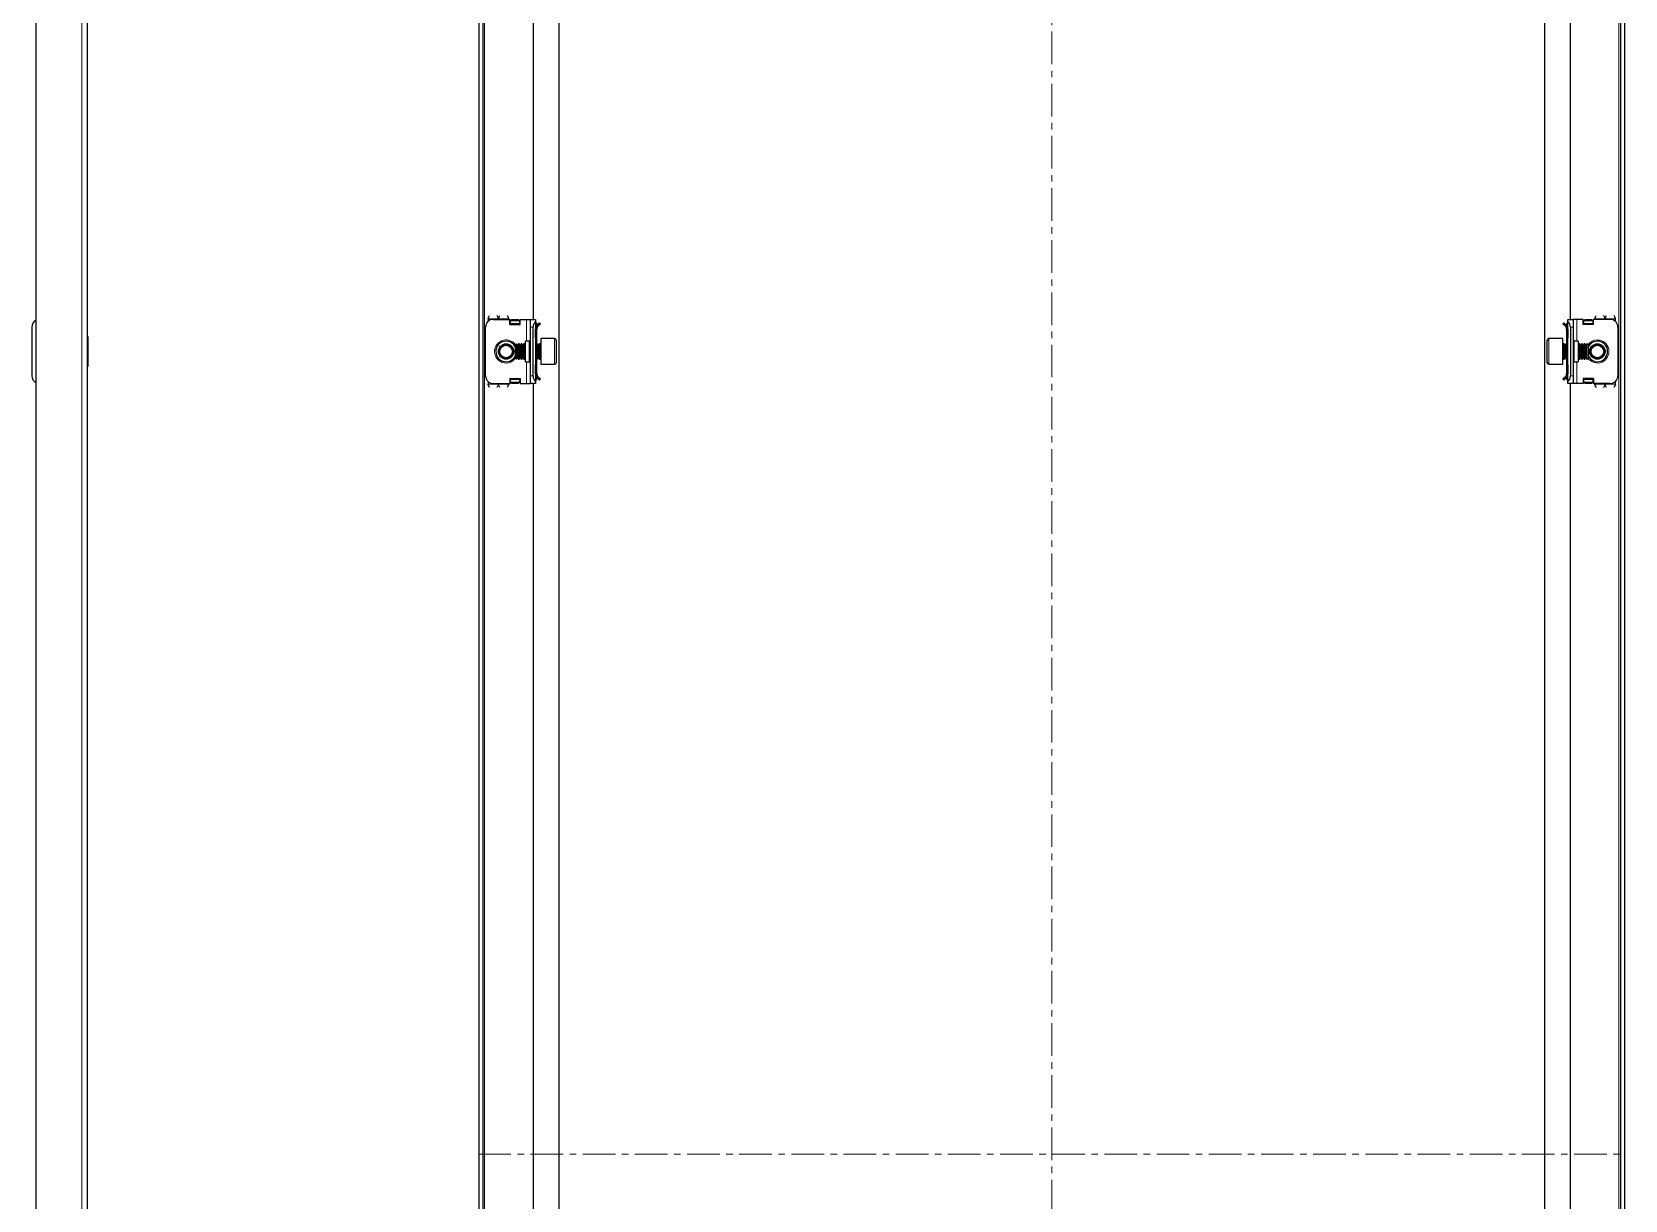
# Model space of a CAD drawing. Header units: millimetres. Extents: x 73 to 1389, y -624 to 1170.
# Drawn here: x 768 to 1389, y 260 to 715 of the extents above; entities that cross this region are included whole.
import ezdxf

# ---------------------------------------------------------------- set-up
doc = ezdxf.new("R2010")
doc.units = ezdxf.units.MM
doc.linetypes.add('CENTERX2', pattern=[20.32, 12.7, -2.54, 2.54, -2.54])
doc.layers.add('FORMAT', color=7, linetype='Continuous')

msp = doc.modelspace()

# ---------------------------------------------------------------- linework, layer by layer
at = {"color": 7, "linetype": 'Continuous', "lineweight": 25}
for p, q in [((769.88, 1058.52), (769.88, -502.48)), ((789.88, 1056.42), (789.88, -500.38)), ((942.57, -502.48), (942.57, 1058.52)), ((944.07, -502.48), (944.07, 1058.52)), ((1387.07, 1058.52), (1387.07, -502.48)), ((1388.57, 1058.52), (1388.57, -502.48)), ((973.57, 1027.52), (973.57, -471.48)), ((1357.57, -471.48), (1357.57, 1027.52)), ((963.57, 978.02), (963.57, 603.02)), ((1367.57, 603.02), (1367.57, 978.02)), ((946.07, 603.27), (946.07, 602.26)), ((948.07, 603.02), (954.57, 603.02)), ((954.07, 603.27), (954.07, 603.02)), ((954.57, 601.02), (954.57, 603.02)), ((954.77, 602.9), (954.57, 602.9)), ((954.77, 601.02), (954.77, 602.9)), ((954.82, 602.64), (955.32, 602.99)), ((955.32, 602.64), (954.82, 602.29)), ((954.82, 602.29), (954.82, 602.64)), ((954.82, 601.37), (954.82, 602.29)), ((955.32, 602.99), (955.32, 602.64)), ((955.32, 602.99), (957.82, 602.99)), ((955.32, 602.64), (957.82, 602.64)), ((957.82, 602.64), (957.82, 602.99)), ((957.82, 602.99), (958.32, 602.64)), ((958.32, 602.29), (957.82, 602.64)), ((958.32, 602.64), (958.32, 602.29)), ((958.32, 602.29), (958.32, 601.37)), ((958.57, 601.02), (958.57, 603.02)), ((958.57, 603.02), (961.07, 603.02)), ((961.07, 603.02), (962.57, 603.02)), ((962.57, 603.02), (964.57, 603.02)), ((962.57, 600.02), (962.57, 603.02)), ((964.57, 603.02), (964.57, 602.26)), ((964.57, 602.26), (964.57, 578.78)), ((964.57, 601.93), (964.78, 601.73)), ((1366.37, 601.73), (1366.57, 601.93)), ((1366.57, 603.02), (1368.57, 603.02)), ((1366.57, 602.26), (1366.57, 603.02)), ((1366.57, 578.78), (1366.57, 602.26)), ((1368.57, 603.02), (1368.57, 600.02)), ((1370.07, 603.02), (1368.57, 603.02)), ((1372.57, 603.02), (1370.07, 603.02)), ((1372.57, 601.02), (1372.57, 603.02)), ((1372.82, 602.64), (1373.32, 602.99)), ((1373.32, 602.64), (1372.82, 602.29)), ((1372.82, 602.29), (1372.82, 602.64)), ((1372.82, 601.37), (1372.82, 602.29)), ((1373.32, 602.99), (1373.32, 602.64)), ((1373.32, 602.99), (1375.82, 602.99)), ((1373.32, 602.64), (1375.82, 602.64)), ((1375.82, 602.64), (1375.82, 602.99)), ((1375.82, 602.99), (1376.32, 602.64)), ((1376.32, 602.29), (1375.82, 602.64)), ((1376.32, 602.64), (1376.32, 602.29)), ((1376.32, 602.29), (1376.32, 601.37)), ((1376.37, 602.9), (1376.37, 601.02)), ((1376.57, 602.9), (1376.37, 602.9)), ((1376.57, 601.02), (1376.57, 603.02)), ((1383.07, 603.02), (1376.57, 603.02)), ((1377.07, 603.02), (1377.07, 603.27)), ((1385.07, 602.26), (1385.07, 603.27)), ((768.38, 600.02), (768.38, 581.02)), ((790.13, 596.3), (789.88, 596.3)), ((790.13, 596.3), (790.13, 595.59)), ((945.07, 581.02), (945.07, 600.02)), ((954.57, 601.02), (958.57, 601.02)), ((954.82, 601.02), (954.82, 601.37)), ((958.32, 601.37), (958.32, 601.02)), ((962.57, 581.02), (962.57, 600.02)), ((963.57, 581.02), (963.57, 600.02)), ((965.07, 599.27), (964.57, 599.27)), ((964.57, 595.77), (964.57, 599.27)), ((965.07, 595.77), (964.57, 595.77)), ((965.07, 601.02), (965.07, 600.56)), ((965.07, 595.77), (965.07, 599.27)), ((965.07, 593.52), (965.07, 595.77)), ((965.16, 600.68), (966.13, 601.66)), ((965.51, 600.33), (965.16, 600.68)), ((965.51, 600.33), (966.49, 601.31)), ((966.13, 601.66), (966.49, 601.31)), ((1365.01, 601.66), (1364.66, 601.31)), ((1365.63, 600.33), (1364.66, 601.31)), ((1365.99, 600.68), (1365.01, 601.66)), ((1365.63, 600.33), (1365.99, 600.68)), ((1366.07, 601.02), (1366.07, 600.63)), ((1366.07, 599.27), (1366.57, 599.27)), ((1366.07, 599.27), (1366.07, 595.77)), ((1366.57, 595.77), (1366.07, 595.77)), ((1366.07, 595.77), (1366.07, 593.52)), ((1366.57, 599.27), (1366.57, 595.77)), ((1367.57, 600.02), (1367.57, 581.02)), ((1368.57, 600.02), (1368.57, 581.02)), ((1376.57, 601.02), (1372.57, 601.02)), ((1372.82, 601.02), (1372.82, 601.37)), ((1376.32, 601.37), (1376.32, 601.02)), ((1386.07, 600.02), (1386.07, 581.02)), ((790.13, 595.59), (790.13, 584.73)), ((957.13, 593.52), (956.57, 592.97)), ((956.57, 592.97), (956.57, 589.2)), ((957.18, 593.52), (957.13, 593.52)), ((957.13, 593.52), (957.13, 588.9)), ((957.57, 592.97), (957.18, 593.52)), ((957.18, 593.52), (957.18, 593.05)), ((957.18, 593.05), (957.18, 587.52)), ((957.96, 593.52), (957.57, 592.97)), ((957.57, 592.97), (957.57, 592.58)), ((957.57, 592.58), (957.57, 588.07)), ((958.18, 593.52), (957.96, 593.52)), ((957.96, 593.52), (957.96, 593.05)), ((957.96, 593.05), (957.96, 587.52)), ((958.57, 592.97), (958.18, 593.52)), ((958.18, 593.52), (958.18, 593.05)), ((958.18, 593.05), (958.18, 587.52)), ((958.96, 593.52), (958.57, 592.97)), ((958.57, 592.97), (958.57, 592.58)), ((958.57, 592.58), (958.57, 588.07)), ((959.18, 593.52), (958.96, 593.52)), ((958.96, 593.52), (958.96, 593.05)), ((958.96, 593.05), (958.96, 587.52)), ((959.57, 592.97), (959.18, 593.52)), ((959.18, 593.52), (959.18, 593.05)), ((959.18, 593.05), (959.18, 587.52)), ((959.96, 593.52), (959.57, 592.97)), ((959.57, 592.97), (959.57, 592.58)), ((959.57, 592.58), (959.57, 588.07)), ((960.18, 593.52), (959.96, 593.52)), ((959.96, 593.52), (959.96, 593.05)), ((959.96, 593.05), (959.96, 587.52)), ((960.57, 592.97), (960.18, 593.52)), ((960.18, 593.52), (960.18, 593.05)), ((960.18, 593.05), (960.18, 587.52)), ((962.07, 594.52), (960.57, 594.52)), ((960.57, 586.52), (960.57, 594.52)), ((964.96, 593.52), (964.57, 592.97)), ((965.18, 593.52), (964.96, 593.52)), ((964.96, 593.52), (964.96, 593.05)), ((964.96, 593.05), (964.96, 587.52)), ((965.57, 592.97), (965.18, 593.52)), ((965.18, 593.52), (965.18, 593.05)), ((965.18, 593.05), (965.18, 587.52)), ((965.96, 593.52), (965.57, 592.97)), ((965.57, 592.97), (965.57, 592.58)), ((965.57, 592.58), (965.57, 588.07)), ((966.32, 593.52), (965.96, 593.52)), ((965.96, 593.52), (965.96, 593.05)), ((965.96, 593.05), (965.96, 587.52)), ((971.97, 595.52), (966.57, 595.52)), ((966.57, 595.52), (966.57, 587.83)), ((972.57, 594.92), (972.57, 588.15)), ((1358.57, 586.12), (1358.57, 594.92)), ((1364.57, 595.52), (1359.17, 595.52)), ((1364.57, 585.52), (1364.57, 595.52)), ((1365.18, 593.52), (1364.82, 593.52)), ((1365.57, 592.97), (1365.18, 593.52)), ((1365.18, 593.05), (1365.18, 593.52)), ((1365.18, 587.52), (1365.18, 593.05)), ((1365.96, 593.52), (1365.57, 592.97)), ((1365.57, 592.58), (1365.57, 592.97)), ((1365.57, 588.07), (1365.57, 592.58)), ((1366.18, 593.52), (1365.96, 593.52)), ((1365.96, 593.05), (1365.96, 593.52)), ((1365.96, 587.52), (1365.96, 593.05)), ((1366.57, 592.97), (1366.18, 593.52)), ((1366.18, 593.05), (1366.18, 593.52)), ((1366.18, 587.52), (1366.18, 593.05)), ((1370.57, 594.52), (1369.07, 594.52)), ((1370.57, 594.52), (1370.57, 586.52)), ((1370.96, 593.52), (1370.57, 592.97)), ((1371.18, 593.52), (1370.96, 593.52)), ((1370.96, 593.05), (1370.96, 593.52)), ((1370.96, 587.52), (1370.96, 593.05)), ((1371.57, 592.97), (1371.18, 593.52)), ((1371.18, 593.05), (1371.18, 593.52)), ((1371.18, 587.52), (1371.18, 593.05)), ((1371.96, 593.52), (1371.57, 592.97)), ((1371.57, 592.58), (1371.57, 592.97)), ((1371.57, 588.07), (1371.57, 592.58)), ((1372.18, 593.52), (1371.96, 593.52)), ((1371.96, 593.05), (1371.96, 593.52)), ((1371.96, 587.52), (1371.96, 593.05)), ((1372.57, 592.97), (1372.18, 593.52)), ((1372.18, 593.05), (1372.18, 593.52)), ((1372.18, 587.52), (1372.18, 593.05)), ((1372.96, 593.52), (1372.57, 592.97)), ((1372.57, 592.58), (1372.57, 592.97)), ((1372.57, 588.07), (1372.57, 592.58)), ((1373.18, 593.52), (1372.96, 593.52)), ((1372.96, 593.05), (1372.96, 593.52)), ((1372.96, 587.52), (1372.96, 593.05)), ((1373.57, 592.97), (1373.18, 593.52)), ((1373.18, 593.05), (1373.18, 593.52)), ((1373.18, 587.52), (1373.18, 593.05)), ((1373.96, 593.52), (1373.57, 592.97)), ((1373.57, 592.58), (1373.57, 592.97)), ((1373.57, 588.07), (1373.57, 592.58)), ((1374.02, 593.52), (1373.96, 593.52)), ((1373.96, 593.05), (1373.96, 593.52)), ((1373.96, 587.52), (1373.96, 593.05)), ((1374.57, 592.97), (1374.02, 593.52)), ((1374.02, 587.52), (1374.02, 593.52)), ((1374.57, 588.07), (1374.57, 592.97)), ((789.88, 584.73), (790.13, 584.73)), ((956.57, 589.2), (956.57, 588.07)), ((956.57, 588.07), (957.13, 587.52)), ((957.13, 588.9), (957.13, 587.52)), ((957.13, 587.52), (957.18, 587.52)), ((957.18, 587.52), (957.57, 588.07)), ((957.57, 588.07), (957.96, 587.52)), ((957.96, 587.52), (958.18, 587.52)), ((958.18, 587.52), (958.57, 588.07)), ((958.57, 588.07), (958.96, 587.52)), ((958.96, 587.52), (959.18, 587.52)), ((959.18, 587.52), (959.57, 588.07)), ((959.57, 588.07), (959.96, 587.52)), ((959.96, 587.52), (960.18, 587.52)), ((960.18, 587.52), (960.57, 588.07)), ((960.57, 586.52), (962.07, 586.52)), ((964.57, 588.07), (964.96, 587.52)), ((964.57, 585.27), (965.07, 585.27)), ((964.57, 581.77), (964.57, 585.27)), ((964.96, 587.52), (965.18, 587.52)), ((965.07, 585.27), (965.07, 587.52)), ((965.07, 581.77), (965.07, 585.27)), ((965.18, 587.52), (965.57, 588.07)), ((965.57, 588.07), (965.96, 587.52)), ((965.96, 587.52), (966.32, 587.52)), ((966.57, 587.83), (966.57, 585.52)), ((966.57, 585.52), (971.97, 585.52)), ((972.57, 588.15), (972.57, 586.12)), ((1359.17, 585.52), (1364.57, 585.52)), ((1364.82, 587.52), (1365.18, 587.52)), ((1365.18, 587.52), (1365.57, 588.07)), ((1365.57, 588.07), (1365.96, 587.52)), ((1365.96, 587.52), (1366.18, 587.52)), ((1366.07, 587.52), (1366.07, 585.27)), ((1366.07, 585.27), (1366.57, 585.27)), ((1366.07, 585.27), (1366.07, 581.77)), ((1366.18, 587.52), (1366.57, 588.07)), ((1366.57, 585.27), (1366.57, 581.77)), ((1369.07, 586.52), (1370.57, 586.52)), ((1370.57, 588.07), (1370.96, 587.52)), ((1370.96, 587.52), (1371.18, 587.52)), ((1371.18, 587.52), (1371.57, 588.07)), ((1371.57, 588.07), (1371.96, 587.52)), ((1371.96, 587.52), (1372.18, 587.52)), ((1372.18, 587.52), (1372.57, 588.07)), ((1372.57, 588.07), (1372.96, 587.52)), ((1372.96, 587.52), (1373.18, 587.52)), ((1373.18, 587.52), (1373.57, 588.07)), ((1373.57, 588.07), (1373.96, 587.52)), ((1373.96, 587.52), (1374.02, 587.52)), ((1374.02, 587.52), (1374.57, 588.07)), ((946.07, 578.78), (946.07, 577.77)), ((948.07, 578.02), (954.57, 578.02)), ((954.07, 578.02), (954.07, 577.77)), ((954.57, 580.02), (954.57, 578.02)), ((954.57, 580.02), (958.57, 580.02)), ((954.57, 578.14), (954.77, 578.14)), ((954.77, 578.14), (954.77, 580.02)), ((954.82, 579.67), (954.82, 580.02)), ((954.82, 578.75), (954.82, 579.67)), ((954.82, 578.75), (955.32, 578.4)), ((954.82, 578.4), (954.82, 578.75)), ((955.32, 578.05), (954.82, 578.4)), ((957.82, 578.4), (955.32, 578.4)), ((955.32, 578.4), (955.32, 578.05)), ((957.82, 578.05), (955.32, 578.05)), ((957.82, 578.4), (958.32, 578.75)), ((957.82, 578.05), (957.82, 578.4)), ((958.32, 578.4), (957.82, 578.05)), ((958.32, 580.02), (958.32, 579.67)), ((958.32, 579.67), (958.32, 578.75)), ((958.32, 578.75), (958.32, 578.4)), ((958.57, 580.02), (958.57, 578.02)), ((958.57, 578.02), (961.07, 578.02)), ((961.07, 578.02), (962.57, 578.02)), ((962.57, 578.02), (962.57, 581.02)), ((964.57, 578.02), (962.57, 578.02)), ((963.57, 578.02), (963.57, -21.98)), ((965.07, 581.77), (964.57, 581.77)), ((964.78, 579.31), (964.57, 579.11)), ((964.57, 578.78), (964.57, 578.02)), ((965.07, 580.02), (965.07, 580.41)), ((965.51, 580.71), (965.16, 580.36)), ((965.16, 580.36), (966.13, 579.38)), ((965.51, 580.71), (966.49, 579.73)), ((966.13, 579.38), (966.49, 579.73)), ((1365.63, 580.71), (1364.66, 579.73)), ((1365.01, 579.38), (1364.66, 579.73)), ((1365.99, 580.36), (1365.01, 579.38)), ((1365.63, 580.71), (1365.99, 580.36)), ((1366.07, 581.77), (1366.57, 581.77)), ((1366.07, 580.02), (1366.07, 580.48)), ((1366.57, 579.11), (1366.37, 579.31)), ((1366.57, 578.02), (1366.57, 578.78)), ((1368.57, 578.02), (1366.57, 578.02)), ((1367.57, -21.98), (1367.57, 578.02)), ((1368.57, 581.02), (1368.57, 578.02)), ((1370.07, 578.02), (1368.57, 578.02)), ((1372.57, 578.02), (1370.07, 578.02)), ((1376.57, 580.02), (1372.57, 580.02)), ((1372.57, 580.02), (1372.57, 578.02)), ((1372.82, 579.67), (1372.82, 580.02)), ((1372.82, 578.75), (1372.82, 579.67)), ((1372.82, 578.75), (1373.32, 578.4)), ((1372.82, 578.4), (1372.82, 578.75)), ((1373.32, 578.05), (1372.82, 578.4)), ((1375.82, 578.4), (1373.32, 578.4)), ((1373.32, 578.4), (1373.32, 578.05)), ((1375.82, 578.05), (1373.32, 578.05)), ((1375.82, 578.4), (1376.32, 578.75)), ((1375.82, 578.05), (1375.82, 578.4)), ((1376.32, 578.4), (1375.82, 578.05)), ((1376.32, 580.02), (1376.32, 579.67)), ((1376.32, 579.67), (1376.32, 578.75)), ((1376.32, 578.75), (1376.32, 578.4)), ((1376.37, 580.02), (1376.37, 578.14)), ((1376.37, 578.14), (1376.57, 578.14)), ((1376.57, 580.02), (1376.57, 578.02)), ((1383.07, 578.02), (1376.57, 578.02)), ((1377.07, 577.77), (1377.07, 578.02)), ((1385.07, 577.77), (1385.07, 578.78))]:
    msp.add_line(p, q, dxfattribs=at)
at = {"color": 8, "linetype": 'Continuous', "lineweight": 18}
for p, q in [((787.78, 1058.52), (787.78, -502.48)), ((944.67, -500.38), (944.67, 1056.42)), ((1386.47, 1056.42), (1386.47, -500.38)), ((946.07, 603.27), (950.07, 603.27)), ((950.07, 603.27), (954.07, 603.27)), ((961.07, 594.52), (961.07, 603.02)), ((1370.07, 603.02), (1370.07, 594.52)), ((1377.07, 603.27), (1381.07, 603.27)), ((1385.07, 603.27), (1381.07, 603.27)), ((958.32, 601.37), (954.82, 601.37)), ((963.57, 600.02), (962.57, 600.02)), ((964.57, 601.52), (964.78, 601.73)), ((964.57, 601.02), (965.07, 601.02)), ((1366.57, 601.02), (1366.07, 601.02)), ((1366.57, 601.52), (1366.37, 601.73)), ((1368.57, 600.02), (1367.57, 600.02)), ((1376.32, 601.37), (1372.82, 601.37)), ((962.07, 586.52), (962.07, 594.52)), ((966.32, 587.52), (966.32, 593.52)), ((971.97, 587.83), (971.97, 595.52)), ((1359.17, 595.52), (1359.17, 585.52)), ((1364.82, 593.52), (1364.82, 588.9)), ((1369.07, 594.52), (1369.07, 586.52)), ((961.07, 578.02), (961.07, 586.52)), ((971.97, 585.52), (971.97, 587.83)), ((1364.82, 588.9), (1364.82, 587.52)), ((1370.07, 586.52), (1370.07, 578.02)), ((946.07, 577.77), (950.07, 577.77)), ((954.07, 577.77), (950.07, 577.77)), ((954.82, 579.67), (958.32, 579.67)), ((962.57, 581.02), (963.57, 581.02)), ((964.57, 580.02), (965.07, 580.02)), ((964.57, 579.52), (964.78, 579.31)), ((1366.57, 580.02), (1366.07, 580.02)), ((1366.57, 579.52), (1366.37, 579.31)), ((1367.57, 581.02), (1368.57, 581.02)), ((1372.82, 579.67), (1376.32, 579.67)), ((1381.07, 577.77), (1377.07, 577.77)), ((1385.07, 577.77), (1381.07, 577.77))]:
    msp.add_line(p, q, dxfattribs=at)
at = {"color": 7, "linetype": 'Continuous', "lineweight": 25}
for centre, radius in [((953.07, 590.52), 3), ((953.07, 590.52), 2.76), ((953.07, 590.52), 2.45), ((1378.07, 590.52), 3), ((1378.07, 590.52), 2.76), ((1378.07, 590.52), 2.45)]:
    msp.add_circle(centre, radius, dxfattribs=at)
for centre, radius, start, end in [((771.38, 600.02), 3, 120, 180), ((948.07, 600.02), 3, 90, 180), ((966.57, 600.02), 3, 131.81031, 180), ((1364.57, 600.02), 3, 360, 48.18969), ((1383.07, 600.02), 3, 360, 90), ((964.07, 601.02), 1, 360, 45), ((1367.07, 601.02), 1, 135, 180), ((953.07, 590.52), 4, 90, 331.04498), ((953.07, 590.52), 4, 28.95502, 90), ((962.07, 595.02), 0.5, 270, 0), ((966.32, 593.77), 0.25, 270, 0), ((971.97, 594.92), 0.6, 0, 90), ((1359.17, 594.92), 0.6, 90, 180), ((1364.82, 593.77), 0.25, 180, 270), ((1369.07, 595.02), 0.5, 180, 270), ((1378.07, 590.52), 4, 270, 151.04498), ((962.07, 586.02), 0.5, 0, 90), ((966.32, 587.27), 0.25, 0, 90), ((971.97, 586.12), 0.6, 270, 360), ((1359.17, 586.12), 0.6, 180, 270), ((1364.82, 587.27), 0.25, 90, 180), ((1369.07, 586.02), 0.5, 90, 180), ((1378.07, 590.52), 4, 208.95502, 270), ((771.38, 581.02), 3, 180, 240), ((948.07, 581.02), 3, 180, 270), ((966.57, 581.02), 3, 180, 228.18969), ((964.07, 580.02), 1, 315, 0), ((1367.07, 580.02), 1, 180, 225), ((1364.57, 581.02), 3, 311.81031, 360), ((1383.07, 581.02), 3, 270, 360)]:
    msp.add_arc(centre, radius, start, end, dxfattribs=at)
at = {"color": 8, "linetype": 'Continuous', "lineweight": 18}
for centre, start, end in [((953.07, 590.52), 35.46217, 270), ((1378.07, 590.52), 215.46217, 90), ((1378.07, 590.52), 90, 144.53783), ((953.07, 590.52), 270, 324.53783)]:
    msp.add_arc(centre, 4.5, start, end, dxfattribs=at)
at = {"color": 7, "linetype": 'Continuous', "lineweight": 25}
for points, knots in [([(946.07, 603.27), (946.17, 603.51), (946.36, 604), (946.55, 604.4), (946.64, 604.59)], [0, 0, 0, 0, 0.502065, 1, 1, 1, 1]), ([(949.5, 604.58), (949.58, 604.42), (949.76, 604.08), (949.95, 603.59), (950.06, 603.31), (950.07, 603.27)], [0, 0, 0, 0, 0.415483, 0.917152, 1, 1, 1, 1]), ([(950.07, 603.27), (950.17, 603.51), (950.36, 604), (950.55, 604.4), (950.64, 604.59)], [0, 0, 0, 0, 0.502065, 1, 1, 1, 1]), ([(953.5, 604.58), (953.58, 604.42), (953.76, 604.08), (953.95, 603.59), (954.06, 603.31), (954.07, 603.27)], [0, 0, 0, 0, 0.415483, 0.917152, 1, 1, 1, 1]), ([(1377.07, 603.27), (1377.17, 603.51), (1377.36, 604), (1377.55, 604.4), (1377.64, 604.59)], [0, 0, 0, 0, 0.5020654, 1, 1, 1, 1]), ([(1380.5, 604.58), (1380.58, 604.42), (1380.76, 604.08), (1380.95, 603.59), (1381.06, 603.31), (1381.07, 603.27)], [0, 0, 0, 0, 0.415483, 0.917152, 1, 1, 1, 1]), ([(1381.07, 603.27), (1381.17, 603.51), (1381.36, 604), (1381.55, 604.4), (1381.64, 604.59)], [0, 0, 0, 0, 0.502065, 1, 1, 1, 1]), ([(1384.5, 604.58), (1384.58, 604.42), (1384.76, 604.08), (1384.95, 603.59), (1385.06, 603.31), (1385.07, 603.27)], [0, 0, 0, 0, 0.415483, 0.917152, 1, 1, 1, 1]), ([(965.16, 600.68), (965.01, 600.5), (964.7, 600.12), (964.58, 599.59), (964.57, 599.31), (964.57, 599.27)], [0, 0, 0, 0, 0.461863, 0.923726, 1, 1, 1, 1]), ([(965.51, 600.33), (965.39, 600.18), (965.21, 599.95), (965.09, 599.57), (965.08, 599.37), (965.07, 599.27)], [0, 0, 0, 0, 0.485042, 0.738404, 1, 1, 1, 1]), ([(1366.07, 599.27), (1366.05, 599.46), (1366.02, 599.75), (1365.84, 600.1), (1365.7, 600.25), (1365.63, 600.33)], [0, 0, 0, 0, 0.485042, 0.738404, 1, 1, 1, 1]), ([(1366.57, 599.27), (1366.55, 599.51), (1366.5, 599.99), (1366.21, 600.45), (1366.01, 600.66), (1365.99, 600.68)], [0, 0, 0, 0, 0.461863, 0.923726, 1, 1, 1, 1]), ([(946.65, 576.46), (946.57, 576.61), (946.39, 576.96), (946.2, 577.45), (946.09, 577.73), (946.07, 577.77)], [0, 0, 0, 0, 0.415483, 0.917152, 1, 1, 1, 1]), ([(950.07, 577.77), (949.98, 577.53), (949.79, 577.04), (949.6, 576.64), (949.5, 576.45)], [0, 0, 0, 0, 0.502065, 1, 1, 1, 1]), ([(950.65, 576.46), (950.57, 576.61), (950.39, 576.96), (950.2, 577.45), (950.09, 577.73), (950.07, 577.77)], [0, 0, 0, 0, 0.415483, 0.917152, 1, 1, 1, 1]), ([(954.07, 577.77), (953.98, 577.53), (953.79, 577.04), (953.6, 576.64), (953.5, 576.45)], [0, 0, 0, 0, 0.502065, 1, 1, 1, 1]), ([(964.57, 581.77), (964.6, 581.53), (964.65, 581.05), (964.94, 580.59), (965.13, 580.38), (965.16, 580.36)], [0, 0, 0, 0, 0.461863, 0.923726, 1, 1, 1, 1]), ([(965.07, 581.77), (965.09, 581.58), (965.13, 581.29), (965.31, 580.94), (965.44, 580.79), (965.51, 580.71)], [0, 0, 0, 0, 0.485042, 0.738404, 1, 1, 1, 1]), ([(1365.63, 580.71), (1365.75, 580.86), (1365.94, 581.09), (1366.05, 581.47), (1366.07, 581.67), (1366.07, 581.77)], [0, 0, 0, 0, 0.485042, 0.738404, 1, 1, 1, 1]), ([(1365.99, 580.36), (1366.14, 580.54), (1366.45, 580.92), (1366.57, 581.45), (1366.57, 581.73), (1366.57, 581.77)], [0, 0, 0, 0, 0.461863, 0.923726, 1, 1, 1, 1]), ([(1377.65, 576.46), (1377.57, 576.61), (1377.39, 576.96), (1377.2, 577.45), (1377.09, 577.73), (1377.07, 577.77)], [0, 0, 0, 0, 0.4154826, 0.9171518, 1, 1, 1, 1]), ([(1381.07, 577.77), (1380.98, 577.53), (1380.79, 577.04), (1380.6, 576.64), (1380.5, 576.45)], [0, 0, 0, 0, 0.5020654, 1, 1, 1, 1]), ([(1381.65, 576.46), (1381.57, 576.61), (1381.39, 576.96), (1381.2, 577.45), (1381.09, 577.73), (1381.07, 577.77)], [0, 0, 0, 0, 0.415483, 0.917152, 1, 1, 1, 1]), ([(1385.07, 577.77), (1384.98, 577.53), (1384.79, 577.04), (1384.6, 576.64), (1384.5, 576.45)], [0, 0, 0, 0, 0.502065, 1, 1, 1, 1])]:
    msp.add_open_spline(points, degree=3, knots=knots, dxfattribs=at)
at = {"layer": 'FORMAT', "linetype": 'CENTERX2', "lineweight": 18}
for p, q in [((1165.57, 1060.52), (1165.57, -504.48)), ((942.27, 278.02), (1388.87, 278.02))]:
    msp.add_line(p, q, dxfattribs=at)

doc.saveas('drawing.dxf')
